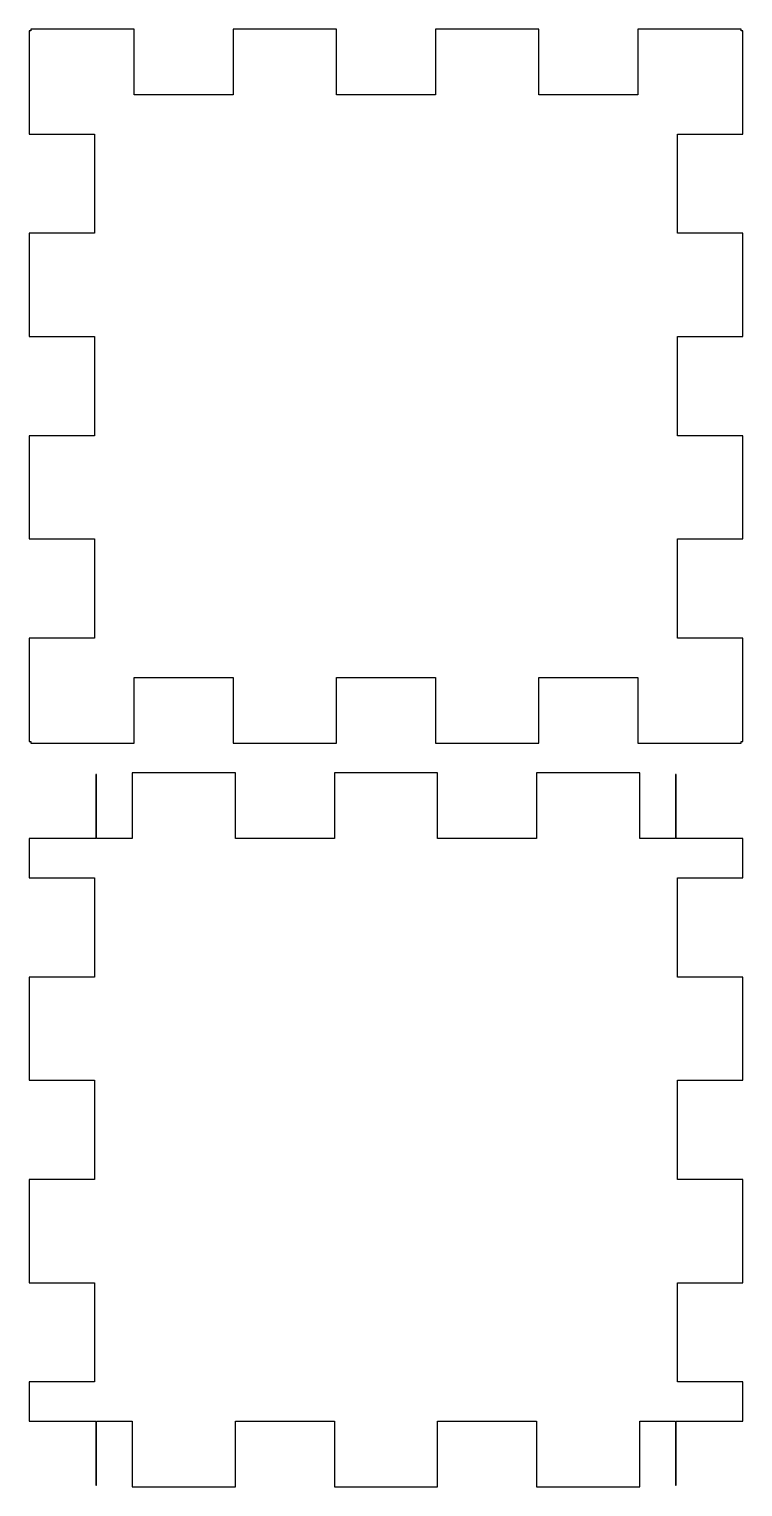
# Model space of a CAD drawing. Header units: metres. Extents: x -20.2 to 20.2, y -41.2 to 41.2.
import ezdxf

# ---------------------------------------------------------------- set-up
doc = ezdxf.new("R2010")
doc.units = ezdxf.units.M

msp = doc.modelspace()

# ---------------------------------------------------------------- linework, layer by layer
for p, q in [((-14.2257, 41.16), (-20.06, 41.16)), ((-20.06, 41.16), (-20.06, 41.06)), ((-14.2257, 37.46), (-14.2257, 41.16)), ((-2.79713, 41.16), (-8.63142, 41.16)), ((-8.63142, 41.16), (-8.63142, 37.46)), ((-2.79713, 37.46), (-2.79713, 41.16)), ((8.63142, 41.16), (2.79713, 41.16)), ((2.79713, 41.16), (2.79713, 37.46)), ((8.63142, 37.46), (8.63142, 41.16)), ((20.06, 41.16), (14.2257, 41.16)), ((14.2257, 41.16), (14.2257, 37.46)), ((20.06, 41.06), (20.06, 41.16)), ((-20.06, 41.06), (-20.16, 41.06)), ((-20.16, 41.06), (-20.16, 35.2257)), ((20.16, 41.06), (20.06, 41.06)), ((20.16, 35.2257), (20.16, 41.06)), ((-8.63142, 37.46), (-14.2257, 37.46)), ((2.79713, 37.46), (-2.79713, 37.46)), ((14.2257, 37.46), (8.63142, 37.46)), ((-20.16, 35.2257), (-16.46, 35.2257)), ((-16.46, 35.2257), (-16.46, 29.6314)), ((16.46, 29.6314), (16.46, 35.2257)), ((16.46, 35.2257), (20.16, 35.2257)), ((-16.46, 29.6314), (-20.16, 29.6314)), ((-20.16, 29.6314), (-20.16, 23.7971)), ((20.16, 29.6314), (16.46, 29.6314)), ((20.16, 23.7971), (20.16, 29.6314)), ((-20.16, 23.7971), (-16.46, 23.7971)), ((-16.46, 23.7971), (-16.46, 18.2029)), ((16.46, 18.2029), (16.46, 23.7971)), ((16.46, 23.7971), (20.16, 23.7971)), ((-16.46, 18.2029), (-20.16, 18.2029)), ((-20.16, 18.2029), (-20.16, 12.3686)), ((20.16, 18.2029), (16.46, 18.2029)), ((20.16, 12.3686), (20.16, 18.2029)), ((-20.16, 12.3686), (-16.46, 12.3686)), ((-16.46, 12.3686), (-16.46, 6.77429)), ((16.46, 6.77429), (16.46, 12.3686)), ((16.46, 12.3686), (20.16, 12.3686)), ((-16.46, 6.77429), (-20.16, 6.77429)), ((-20.16, 6.77429), (-20.16, 0.940002)), ((20.16, 6.77429), (16.46, 6.77429)), ((20.16, 0.940002), (20.16, 6.77429)), ((-14.2257, 4.54001), (-8.63142, 4.54001)), ((-14.2257, 0.840012), (-14.2257, 4.54001)), ((-8.63142, 4.54001), (-8.63142, 0.840012)), ((-2.79713, 0.840012), (-2.79713, 4.54001)), ((-2.79713, 4.54001), (2.79713, 4.54001)), ((2.79713, 4.54001), (2.79713, 0.840012)), ((8.63142, 0.840012), (8.63142, 4.54001)), ((8.63142, 4.54001), (14.2257, 4.54001)), ((14.2257, 4.54001), (14.2257, 0.840012)), ((-20.16, 0.940002), (-20.06, 0.940002)), ((-20.06, 0.940002), (-20.06, 0.840012)), ((-20.06, 0.840012), (-14.2257, 0.840012)), ((-8.63142, 0.840012), (-2.79713, 0.840012)), ((2.79713, 0.840012), (8.63142, 0.840012)), ((14.2257, 0.840012), (20.06, 0.840012)), ((20.06, 0.840012), (20.06, 0.940002)), ((20.06, 0.940002), (20.16, 0.940002)), ((-16.36, -0.940002), (-16.4, -0.940002)), ((-16.4, -0.940002), (-16.4, -4.54001)), ((-16.36, -4.54001), (-16.36, -0.940002)), ((-8.51141, -0.840012), (-14.3457, -0.840012)), ((-14.3457, -0.840012), (-14.3457, -4.54001)), ((-8.51141, -4.54001), (-8.51141, -0.840012)), ((2.91713, -0.840012), (-2.91713, -0.840012)), ((-2.91713, -0.840012), (-2.91713, -4.54001)), ((2.91713, -4.54001), (2.91713, -0.840012)), ((14.3457, -0.840012), (8.51141, -0.840012)), ((8.51141, -0.840012), (8.51141, -4.54001)), ((14.3457, -4.54001), (14.3457, -0.840012)), ((16.4, -0.940002), (16.36, -0.940002)), ((16.36, -0.940002), (16.36, -4.54001)), ((16.4, -4.54001), (16.4, -0.940002)), ((-16.4, -4.54001), (-20.16, -4.54001)), ((-20.16, -4.54001), (-20.16, -6.77429)), ((-14.3457, -4.54001), (-16.36, -4.54001)), ((-2.91713, -4.54001), (-8.51141, -4.54001)), ((8.51141, -4.54001), (2.91713, -4.54001)), ((16.36, -4.54001), (14.3457, -4.54001)), ((20.16, -4.54001), (16.4, -4.54001)), ((20.16, -6.77429), (20.16, -4.54001)), ((-20.16, -6.77429), (-16.46, -6.77429)), ((-16.46, -6.77429), (-16.46, -12.3686)), ((16.46, -12.3686), (16.46, -6.77429)), ((16.46, -6.77429), (20.16, -6.77429)), ((-16.46, -12.3686), (-20.16, -12.3686)), ((-20.16, -12.3686), (-20.16, -18.2029)), ((20.16, -12.3686), (16.46, -12.3686)), ((20.16, -18.2029), (20.16, -12.3686)), ((-20.16, -18.2029), (-16.46, -18.2029)), ((-16.46, -18.2029), (-16.46, -23.7971)), ((16.46, -23.7971), (16.46, -18.2029)), ((16.46, -18.2029), (20.16, -18.2029)), ((-16.46, -23.7971), (-20.16, -23.7971)), ((-20.16, -23.7971), (-20.16, -29.6314)), ((20.16, -23.7971), (16.46, -23.7971)), ((20.16, -29.6314), (20.16, -23.7971)), ((-20.16, -29.6314), (-16.46, -29.6314)), ((-16.46, -29.6314), (-16.46, -35.2257)), ((16.46, -35.2257), (16.46, -29.6314)), ((16.46, -29.6314), (20.16, -29.6314)), ((-16.46, -35.2257), (-20.16, -35.2257)), ((-20.16, -35.2257), (-20.16, -37.46)), ((20.16, -35.2257), (16.46, -35.2257)), ((20.16, -37.46), (20.16, -35.2257)), ((-20.16, -37.46), (-16.4, -37.46)), ((-16.4, -37.46), (-16.4, -41.06)), ((-16.36, -41.06), (-16.36, -37.46)), ((-16.36, -37.46), (-14.3457, -37.46)), ((-14.3457, -37.46), (-14.3457, -41.16)), ((-8.51141, -37.46), (-2.91713, -37.46)), ((-8.51141, -41.16), (-8.51141, -37.46)), ((-2.91713, -37.46), (-2.91713, -41.16)), ((2.91713, -41.16), (2.91713, -37.46)), ((2.91713, -37.46), (8.51141, -37.46)), ((8.51141, -37.46), (8.51141, -41.16)), ((14.3457, -41.16), (14.3457, -37.46)), ((14.3457, -37.46), (16.36, -37.46)), ((16.36, -37.46), (16.36, -41.06)), ((16.4, -41.06), (16.4, -37.46)), ((16.4, -37.46), (20.16, -37.46)), ((-16.4, -41.06), (-16.36, -41.06)), ((-14.3457, -41.16), (-8.51141, -41.16)), ((-2.91713, -41.16), (2.91713, -41.16)), ((8.51141, -41.16), (14.3457, -41.16)), ((16.36, -41.06), (16.4, -41.06))]:
    msp.add_line(p, q)

doc.saveas('drawing.dxf')
